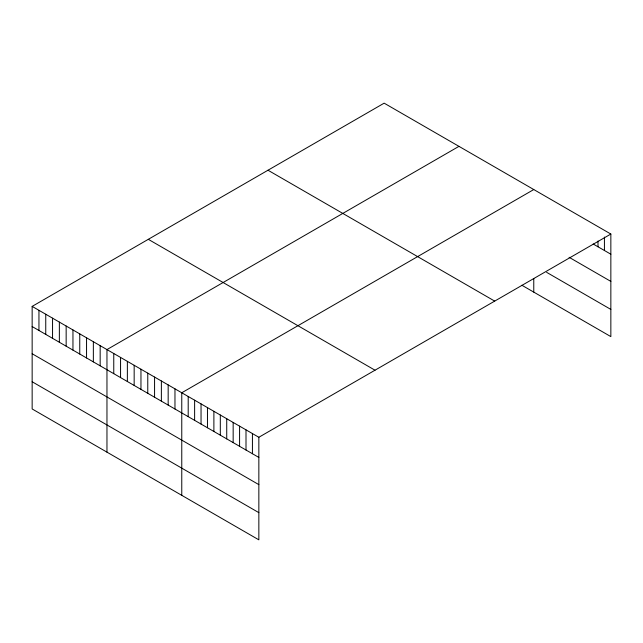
<?xml version="1.0" encoding="UTF-8"?>
<svg xmlns="http://www.w3.org/2000/svg" width="643" height="643" viewBox="0 0 643 643"><rect width="100%" height="100%" fill="white"/><g stroke="black" fill="none" stroke-linecap="round" stroke-linejoin="round"><path stroke-width="0.96" d="M32.15 306.389L258.848 437.272L258.848 539.839L32.15 408.956L32.15 306.389L384.152 103.161L610.85 234.044L610.85 336.611L521.867 285.243M458.965 146.355L106.963 349.583L106.963 452.15M533.77 189.548L181.768 392.769L181.768 495.335M258.848 437.272L610.85 234.044M593.184 244.01L610.85 254.21M569.103 257.296L610.85 281.401M546.622 272.335L610.85 309.42M267.994 170.226L494.692 301.109M148.308 239.325L375.006 370.207M32.15 326.548L258.848 457.43M32.15 353.746L258.848 484.629M32.15 381.757L258.848 512.648M604.428 237.058L604.428 250.497M598.006 241.029L598.006 246.791M533.77 278.515L533.77 292.115M252.426 433.559L252.426 453.725M246.004 429.854L246.004 450.02M239.582 426.148L239.582 446.306M233.16 422.435L233.16 442.601M226.73 418.73L226.73 438.896M220.308 415.024L220.308 435.182M213.886 411.311L213.886 431.477M207.464 407.606L207.464 427.764M201.042 403.892L201.042 424.058M194.62 400.187L194.62 420.353M188.198 396.482L188.198 416.64M174.968 388.846L174.968 409.004M168.169 384.916L168.169 405.082M161.369 380.994L161.369 401.152M154.569 377.063L154.569 397.229M147.769 373.141L147.769 393.299M140.962 369.211L140.962 389.377M134.162 365.288L134.162 385.446M127.362 361.358L127.362 381.524M120.562 357.436L120.562 377.594M113.763 353.505L113.763 373.671M100.163 345.653L100.163 365.819M93.356 341.722L93.356 361.888M86.556 337.8L86.556 357.966M79.756 333.87L79.756 354.036M72.956 329.947L72.956 350.105M66.157 326.017L66.157 346.183M59.357 322.095L59.357 342.253M52.549 318.164L52.549 338.331M45.749 314.242L45.749 334.4M38.95 310.312L38.95 330.478"/></g></svg>
